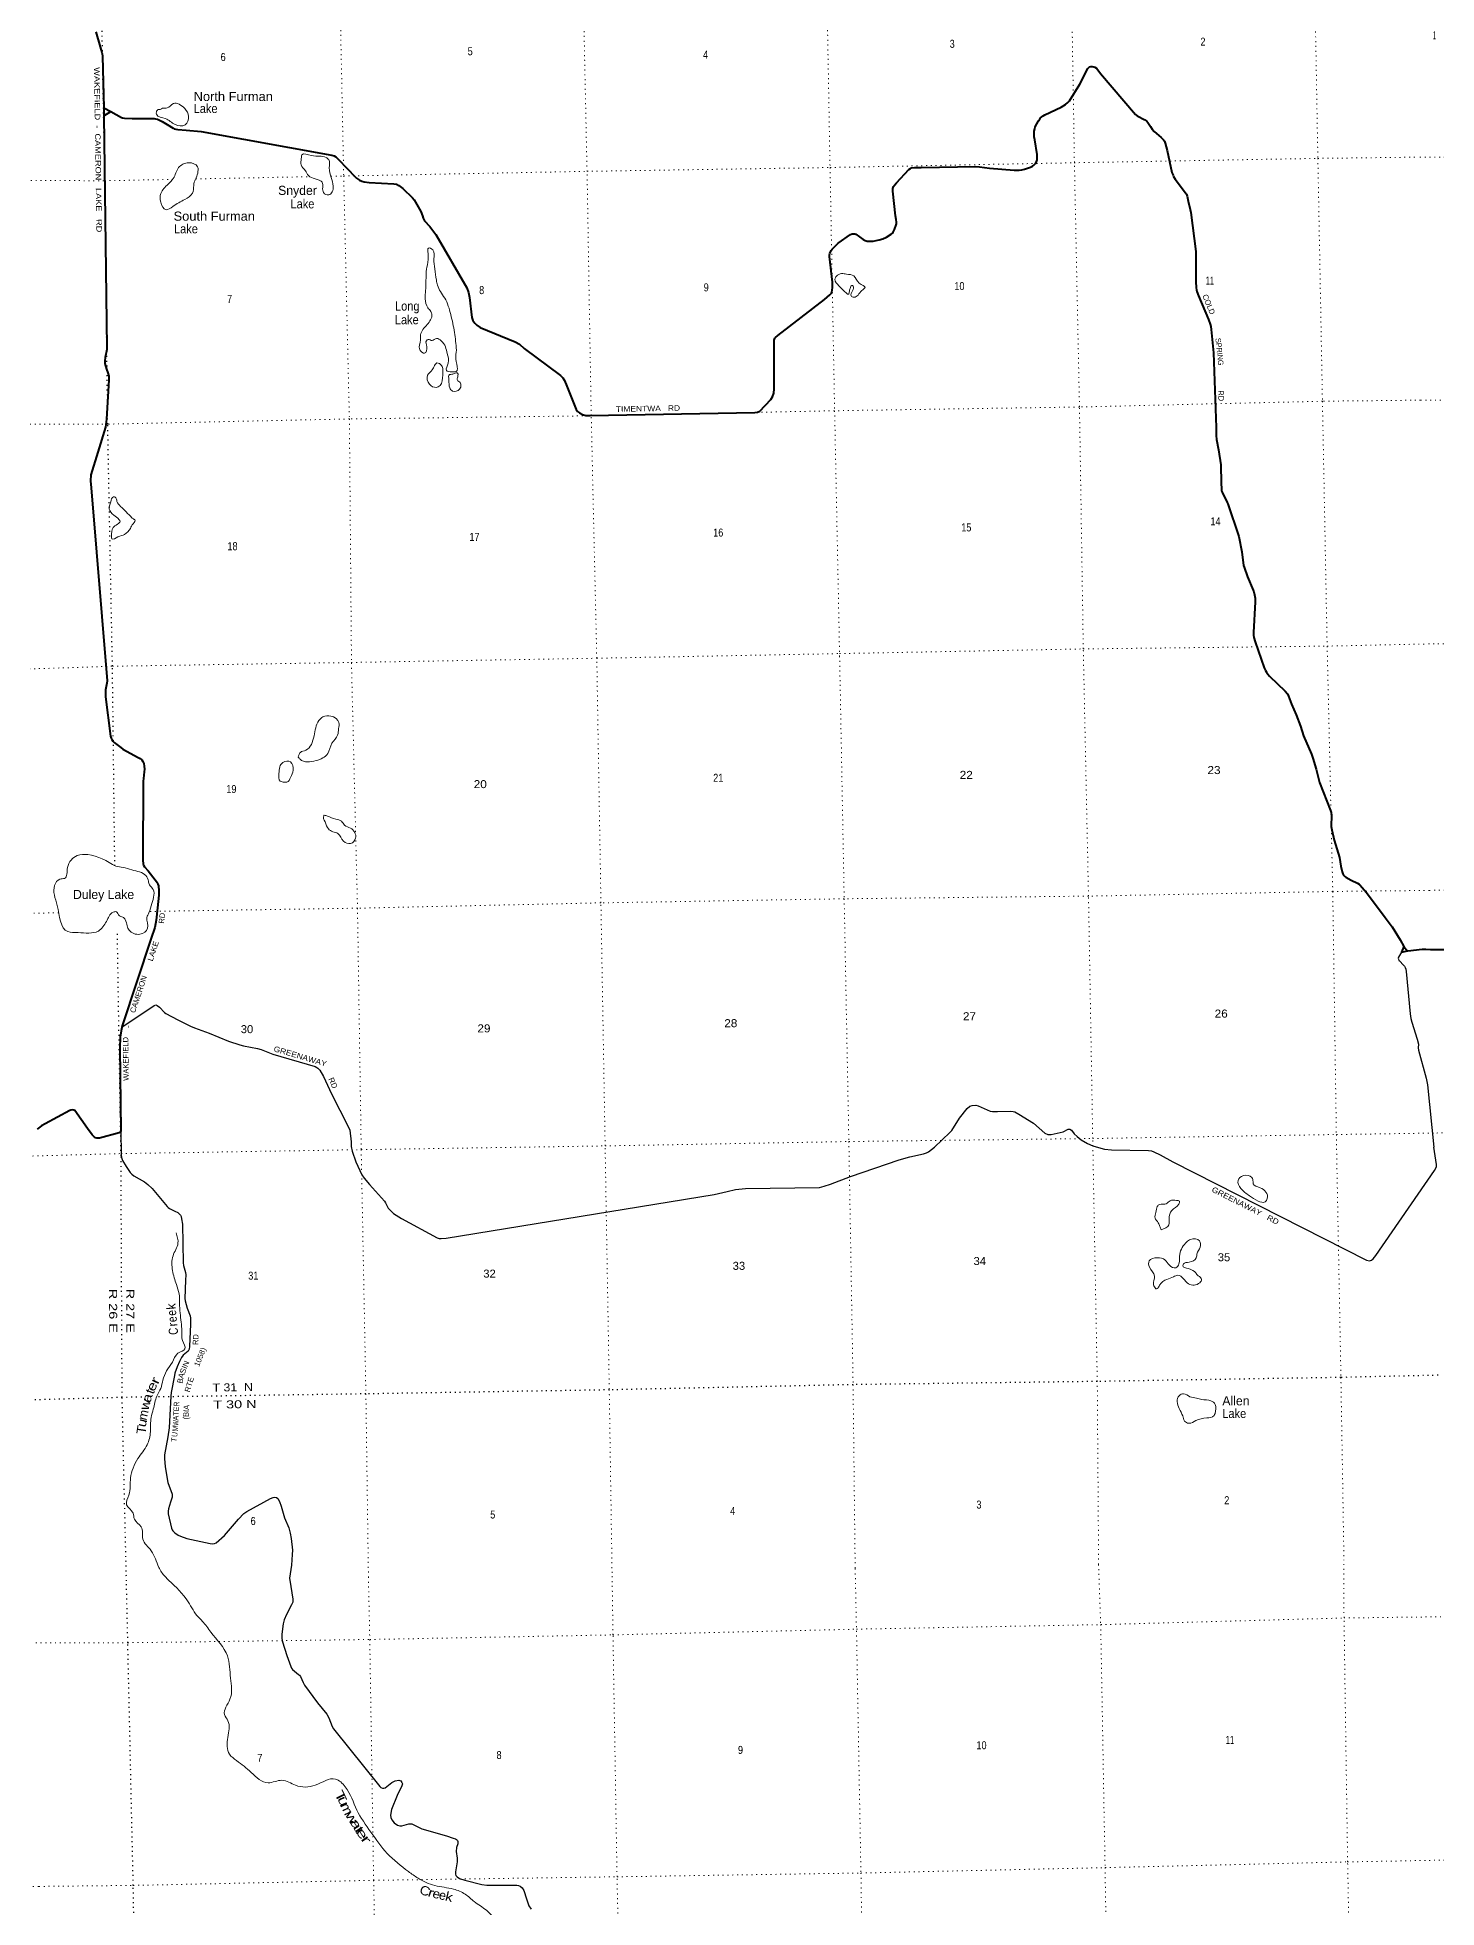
# Model space of a CAD drawing. Header units: feet. Extents: x 244583 to 493183, y 184934 to 372822.
# Drawn here: x 369198 to 399801, y 225453 to 266349 of the extents above; entities that cross this region are included whole.
import ezdxf
from ezdxf.enums import TextEntityAlignment as Align

# ---------------------------------------------------------------- set-up
doc = ezdxf.new("R2010")
doc.units = ezdxf.units.FT
doc.header["$LTSCALE"] = 70
doc.linetypes.add('DOTTED', pattern=[1.5, 0.3, -1.2])
for name, color, linetype, lineweight in [('26', 7, 'Continuous', 40), ('29', 7, 'Continuous', 25), ('30', 7, 'Continuous', 25), ('39', 7, 'Continuous', 13), ('6', 7, 'DOTTED', 25), ('7', 7, 'DOTTED', 13)]:
    doc.layers.add(name, color=color, linetype=linetype, lineweight=lineweight)
doc.layers.add('27', color=7, linetype='Continuous')
doc.layers.add('41', color=7, linetype='Continuous')

msp = doc.modelspace()

# ---------------------------------------------------------------- linework, layer by layer
at = {"layer": '26'}
for p, q in [((370652.96, 264806.92), (370650.78, 264635.31)), ((370650.78, 264635.31), (370802.78, 264731.77)), ((370652.96, 264806.92), (370802.78, 264731.77)), ((399083.86, 246469.06), (399167.78, 246370.26))]:
    msp.add_line(p, q, dxfattribs=at)
for points in [[(370480, 266472.48), (370568.1, 266144.37), (370606.7, 266022.17), (370615.38, 265987.43), (370622.64, 265941.06), (370652.96, 264806.92)], [(391012.17, 264109.67), (391001.94, 264175.38), (390998.44, 264239.73), (391001.92, 264298.8), (391010.6, 264347.45), (391023.75, 264393.62), (391095.67, 264524.65), (391119.98, 264561.13), (391140.81, 264587.19), (391194.35, 264633.59), (391229.36, 264654.95), (391593.01, 264825.48), (391685.99, 264880.8), (391737.21, 264924.23), (391770.75, 264962.58), (391996.42, 265324.25), (392169.94, 265667.21), (392191.23, 265692.13), (392212.07, 265704.29), (392238.11, 265712.97), (392268.14, 265710.62), (392302.35, 265706.02), (392323.19, 265699.07), (392359.65, 265674.75), (392391.76, 265637.22), (392446.97, 265559.07), (393214.75, 264663.63), (393252.36, 264630.84), (393423.1, 264543.76), (393463.02, 264515.95), (393487.34, 264489.9), (393502.96, 264467.32), (393542.8, 264399.71), (393581.09, 264342.23), (393626.5, 264293.59), (393776.93, 264161.93), (393826.77, 264105.96), (393847.6, 264076.43), (393860.83, 264037.66), (393910.93, 263872.65), (394012.74, 263393.28), (394035.98, 263334.6), (394048.14, 263306.8), (394084.8, 263246.68), (394311.5, 262950.29), (394331.14, 262919.38), (394345.03, 262877.69), (394367.82, 262769.2), (394412.08, 262585.97), (394425.77, 262518.06), (394534.75, 261664.74), (394533.68, 261014.74), (394541.29, 260869.48), (394548.61, 260829.39), (394558.16, 260794.65), (394595.53, 260694.42), (394812.52, 260177.9), (394845.5, 260080.6), (394861.13, 260025.01), (394871.24, 259960.51), (394925.03, 259452.38), (394980.89, 257815.87), (394979.2, 257644.91), (394987.69, 257557.56), (395034.42, 257331.96), (395080.22, 257005.42), (395090.6, 256601.81), (395093.79, 256473.96), (395099.87, 256432.28), (395110.87, 256402.18), (395219.99, 256179.25), (395231.82, 256150.83), (395473.69, 255432.99)], [(370650.78, 264635.31), (370718.93, 259571.37), (370715.78, 259526.88), (370679.46, 259346.85), (370670.02, 259279.4), (370670.02, 259243.95), (370672.81, 259215.57), (370712.37, 259094.87), (370739.46, 259010.37), (370757.73, 258938.48), (370763.24, 258859.22), (370710.04, 258000.75), (370685.71, 257828.92), (370517.86, 257280.35)], [(370802.78, 264731.77), (371035.8, 264596.94), (371062.04, 264588.92), (371100.24, 264581.97), (371273.65, 264575.19), (371748.89, 264574.09), (371784.32, 264571.55), (371824.25, 264559.39), (371928.83, 264507.34), (372036.74, 264447.33)], [(372036.74, 264447.33), (372165.42, 264366.54), (372189.73, 264352.64), (372224.59, 264342.88), (372271.33, 264333.53), (372450.36, 264321.01), (372778.94, 264288.1), (375637.82, 263776.93), (375685.65, 263761.96), (375723.85, 263734.17), (375808.28, 263655.58), (375946.76, 263511.68), (376178.74, 263272.04), (376243.82, 263226.12), (376296.81, 263202.55), (376348.89, 263188.65), (376455.78, 263177.86), (376997.79, 263147.18), (377050.33, 263136.53), (377102.42, 263112.21), (377194.22, 263044.26), (377401.79, 262842.55), (377435.79, 262796.03), (377582.25, 262539.62), (377618.14, 262450.69)], [(386414.95, 260618.44), (386532.84, 260716.48), (386553.68, 260742.54), (386564.95, 260756.43), (386574.51, 260780.76), (386583.19, 260822.45), (386590.14, 260883.26), (386585.91, 260994.42), (386519.43, 261558.94), (386523.29, 261593.82), (386530.24, 261625.09), (386560.35, 261686.54), (386584.06, 261717.17), (386673.77, 261812.87), (386716.02, 261849.21), (386985.5, 262036.15), (387019.86, 262050.73), (387044.16, 262054.21), (387075.42, 262054.21), (387102.19, 262045.44), (387258.51, 261927.98), (387301.13, 261906.54), (387346.27, 261896.11), (387407.04, 261890.9), (387476.35, 261893.91), (387610.18, 261920.43), (387686.57, 261943.02), (387767.41, 261979.71), (387870.62, 262043.78), (387898.39, 262068.11), (387914.02, 262087.22), (387946.85, 262147.11), (387980.87, 262248.78), (387986.08, 262274.84), (387987.39, 262309.02), (387982.6, 262366.92), (387967.75, 262450.12), (387905.34, 262988.88), (387906.99, 263044.98), (387920.97, 263086.17), (387941.8, 263119.18), (387988.21, 263168.96), (388258.94, 263460.44), (388292.52, 263485.75), (388315.09, 263494.44), (388383.34, 263502.11), (388526.27, 263505.62), (389722.31, 263525.7), (389800.77, 263520.93), (390020.62, 263486.89), (390560.73, 263446.1), (390673.77, 263445.78), (390727.59, 263452.73), (390786.02, 263468.63), (390916.84, 263511.8), (390960.25, 263532.65), (390991.5, 263551.76), (391030.4, 263588.26), (391052.27, 263624.73), (391062.69, 263671.63), (391062.5, 263786.42), (391012.17, 264109.67)], [(377618.14, 262450.69), (377637.19, 262392.97), (377665, 262334.58), (377779.08, 262212.64), (377909.83, 262038.38), (378590.9, 260872.67), (378625.12, 260770.32), (378645.55, 260659.27), (378698.56, 260223.8), (378722.35, 260158.79), (378762.28, 260103.35), (378812.63, 260054.55), (378882.14, 260005.69), (379646.66, 259694.72), (379741.52, 259637.6), (379847.64, 259543.41), (380639.31, 258954.15), (380687.77, 258904.46), (380727.06, 258846.07), (380776.68, 258725.47), (380982.93, 258213.01), (381014.18, 258171.32), (381052.38, 258140.05), (381123.67, 258105.33), (381194.75, 258084.45), (381289.07, 258078.8), (384888.78, 258148.64), (384950.24, 258157.42), (384997.2, 258178.03), (385241.93, 258431.91), (385279.79, 258489.83), (385307.9, 258570.89), (385314.14, 258665.81), (385314.79, 259729.62), (385327.01, 259769.64), (385340.9, 259787.01), (385392.2, 259833.38), (386414.95, 260618.44)], [(370517.86, 257280.35), (370364.74, 256779.93), (370360.04, 256654.73), (370373.82, 256497.42), (370721.46, 252278.76), (370717.78, 252225.59), (370691.15, 252079.97), (370686.04, 252008.72), (370688.75, 251928.55), (370800.69, 251069.79), (370815.06, 251023.1), (370826.85, 250996.09), (370848.78, 250962.33), (370876.66, 250933.32), (371024.9, 250817.78), (371069.73, 250786.81), (371405.77, 250603.75), (371449.23, 250577.53), (371479.59, 250548.84), (371506.58, 250515.09), (371526.02, 250469.75), (371536.1, 250415.52), (371541.16, 250344.63), (371536.05, 250286.16), (371515.86, 250140.42), (371512.02, 250086.07), (371506.42, 248360.1), (371508.67, 248275.5), (371515.67, 248249.17), (371542.4, 248214.75), (371623.36, 248125.3), (371821.9, 247860.76), (371835.88, 247829.95), (371844.31, 247792.82), (371853.94, 247689.51), (371855.26, 247597.05), (371850.2, 247519.41), (371796.23, 247045.17), (371763.92, 246885.16), (371685.86, 246654.23), (371052.04, 244735.99), (371027.95, 244623.35), (371012.43, 244487.29), (371000.85, 244253.01), (371021.2, 242436.1), (371017.83, 242417.54), (371004.63, 242404), (370985.78, 242395.6), (370555.69, 242280.83), (370523.64, 242277.46), (370496.55, 242275.57), (370471.35, 242284.21), (370444.37, 242301.08), (370395.05, 242351.21), (370290.87, 242489.41), (370014.82, 242880.16), (369992.35, 242893.46), (369962.83, 242896.84), (369933.32, 242891.78), (369910.1, 242881.09), (369369.5, 242592.84), (369291.55, 242545.8), (369193.6, 242471.91)], [(395473.69, 255432.99), (395539.66, 255102.63), (395579.14, 254802.27), (395590.37, 254762.72), (395666.37, 254554.89), (395790.35, 254261.46), (395803.07, 254227.62), (395818.69, 254159.87), (395832.58, 254085.16), (395835.35, 254009.6), (395798.32, 253332.98), (395799.6, 253273.84), (395806.55, 253226.93), (395832.71, 253131.48), (396028.11, 252562.25), (396058.31, 252502.48), (396080.88, 252465.99), (396112.13, 252422.56), (396148.88, 252379.82), (396491.51, 252054.25), (396541.69, 251992.31), (396564.43, 251946.54), (396626.69, 251765.09), (396729.82, 251538.06), (396821.15, 251284.67), (396887.83, 251075.43), (397063.32, 250673.54), (397092.27, 250587.97), (397165.52, 250345.57), (397243.14, 250055.7), (397479.46, 249446.55), (397495.09, 249401.38), (397504.54, 249341.82), (397498.56, 249090.4), (397505.96, 249022.89), (397562.81, 248791.35), (397675.56, 248419.08), (397705.85, 248223.59), (397732.96, 248100.14), (397750.32, 248056.7), (397768.36, 248028.44), (397791.99, 248001.11), (397814.56, 247983.74), (397930.63, 247919.1), (398072.4, 247853.44), (398105.39, 247834.33), (398125.05, 247816.16), (398174.84, 247763.1), (398265.78, 247650.09), (398673.13, 247103.21)], [(398673.13, 247103.21), (398829.63, 246900.16), (399001.08, 246616.83), (399083.86, 246469.06), (399033.07, 246345.19)], [(399033.07, 246345.19), (399174.02, 246371.83), (399484.19, 246407.69), (399565.06, 246409.71), (399666.04, 246402.85)], [(399666.04, 246402.85), (400039.36, 246406.74)]]:
    msp.add_lwpolyline(points, dxfattribs=at)
at = {"layer": '29'}
for points in [[(399033.07, 246345.19), (398968, 246233.17), (398963.58, 246215.49), (398965.6, 246193.23), (398977.73, 246164.91), (398987.27, 246152.85), (399077.32, 246063.69), (399097.02, 246039.48), (399113.19, 246009.13), (399127.34, 245974.74), (399137.76, 245925.62), (399223.22, 244995.6), (399236.52, 244893.9), (399260, 244816.79), (399376.18, 244441.77), (399401.93, 244331.32), (399400.96, 244254.69), (399406.35, 244202), (399575.66, 243588.33), (399603.89, 243443.65), (399743.38, 242078.27)], [(371042.79, 244707.99), (371753.63, 245182.06), (371788.88, 245190.29), (371817.18, 245182.19), (371871.3, 245139.75), (371976.9, 245024.39), (372008.47, 245000.99), (372272.78, 244864.44), (372547.05, 244728), (372636.54, 244689.3), (372955.1, 244571.84), (373375.32, 244401.7), (373624.65, 244319.34), (373707.84, 244296.58), (374009.44, 244237.3), (374089.66, 244214.14), (374344.2, 244116.09), (375270.54, 243841.83), (375308.79, 243825.7), (375333.05, 243809.51), (375341.14, 243801.42), (375373.49, 243765.01), (375457.19, 243627.32), (375627.9, 243251.23), (375998.21, 242531.93), (376028.46, 242455.72), (376058.27, 242196.14), (376062.91, 242098.99), (376083.29, 241990.92), (376165.19, 241760.47), (376292.21, 241478.39), (376341.91, 241401.01), (376458.63, 241267.55), (376788.73, 240898.26), (376810.97, 240865.9), (376871.62, 240747.55), (376889.82, 240722.26), (376918.7, 240694.86), (376988.89, 240634.26), (377163.33, 240521.68), (377942.28, 240101.71), (377985.63, 240084.99), (378032.13, 240080.94), (378142.29, 240091.07), (383997.6, 241049.62), (384285.38, 241115.11), (384465.43, 241159.26), (384682.23, 241176.43), (386300.9, 241202.52), (386406.33, 241228.04), (386546.21, 241273.31), (386982.01, 241438.15), (388044.88, 241805.41), (388278.14, 241871.96), (388576.01, 241937.62), (388642.42, 241958.38), (388686.9, 241982.66), (388816.29, 242083.81), (389155.95, 242403.46), (389196.82, 242448.42), (389368.75, 242717.55), (389532, 242929.47), (389589.26, 242977.44), (389645.22, 242996.23), (389720.2, 242997.86), (389774.61, 242982.07), (390038.92, 242868.31), (390090.01, 242860.68), (390198.45, 242865.03), (390470.94, 242867.74), (390542.89, 242864.73), (390579.28, 242852.59), (390661.6, 242802.5), (390981.21, 242608.44), (391230.29, 242385.25), (391297.59, 242355.85), (391335.43, 242354.9), (391371.82, 242356.93), (391633.91, 242414.11), (391743.83, 242474.27), (391778.43, 242475.09), (391816.61, 242454.03), (391874.67, 242375.95), (391937.92, 242312.42), (392025.91, 242241.47), (392164.36, 242158.66), (392285.66, 242110.11), (392409.8, 242070.71), (392536.36, 242041.32), (392693.07, 242023.2), (393500.74, 242011.01), (393563.43, 242002.88), (393616, 241982.65), (393758.5, 241910.64), (394035.09, 241762.21), (398269.72, 239609.8), (398330.77, 239597.42), (398380.78, 239607.69), (398411.64, 239641.92), (398474.2, 239714.16), (399752.4, 241573.86)], [(371021.2, 242436.1), (371029.43, 241913.26), (371036.79, 241857.24), (371061.05, 241792.5), (371137.92, 241657.07), (371228.86, 241524.44), (371263.23, 241488.02), (371306.25, 241454.33), (371540.23, 241321.29), (371610.98, 241267.5), (371707.75, 241177.01), (372035.55, 240781.96), (372057.79, 240759.7), (372085.21, 240739.99), (372205.15, 240679.57), (372270.07, 240650.46), (372302.77, 240626.83), (372328.7, 240591.79), (372340.84, 240565.49), (372352.79, 240512.77), (372370.51, 240398.15), (372385.31, 239551.92), (372393.02, 239495.27), (372435.52, 239340.76), (372443.94, 239292.96), (372439.84, 239173.48), (372421.7, 238774.03), (372427.91, 238719.62), (372472.51, 238559.1), (372537.37, 238392.88), (372545.03, 238342.1), (372543.96, 238207.5), (372528.44, 237721.31), (372518.74, 237664.36), (372510.65, 237648.18), (372493.44, 237623.93), (372389.35, 237530.84), (372352.06, 237482.35), (372304.43, 237395.29), (372257.95, 237279.09), (372205.37, 237137.34), (372193.95, 237088.46), (372122.48, 236719.57), (372117.38, 236637.5), (372078.48, 235943.24), (372054.93, 235747.26), (371981.59, 235354.84), (371976.91, 235277.1), (371991.3, 235088.86), (372048.43, 234751.12), (372142.7, 234490.12), (372148.77, 234462.81), (372143.72, 234428.16), (372108.88, 234318.68), (372065.87, 234171.48), (372055.76, 234118.88), (372055.89, 234061.7), (372128.54, 233749.67), (372144.72, 233713.25), (372157.87, 233692.48), (372207.39, 233646.49), (372278.25, 233599.81), (372326.68, 233573.66), (372464.98, 233526.43), (372977.69, 233413.83), (373035.88, 233409.32), (373070.69, 233413.83), (373109.1, 233432.04), (373287.77, 233589.11), (373593.7, 233949.28), (373711.59, 234067.3), (373777.17, 234113.76), (374300.14, 234399.06), (374356.54, 234421.34), (374388.89, 234425.38), (374425.28, 234421.34), (374453.55, 234399.71), (374494.02, 234336.37), (374528.39, 234233.19), (374602.72, 233974.86), (374694.49, 233760.71), (374730.56, 233643.46), (374750.21, 233525.78), (374775.04, 233268.17), (374773.25, 233171.32), (374754.18, 232943.16), (374713.94, 232654.58)], [(399752.4, 241573.86), (399786.48, 241622.58), (399796.93, 241656.36), (399798.61, 241703.5), (399743.38, 242078.27)], [(374713.94, 232654.58), (374738.78, 232477.74), (374786.58, 232195.72), (374782.54, 232135.03), (374757.74, 232074.49), (374646.21, 231865.46), (374596.54, 231742.55), (374571, 231654.83), (374543.97, 231435.04), (374543.97, 231333.88), (374557.58, 231265.34), (374652.47, 230967.83), (374738.06, 230722.92), (374754.24, 230689.55), (374777.69, 230662.59), (374911.63, 230553.13), (374932.15, 230535.79), (374952.37, 230504.43), (375007.69, 230376.67), (375039.31, 230319.32), (375323.57, 229928.3), (375526.55, 229684.07), (375572.03, 229600.22), (375643.94, 229415.43), (375676.16, 229360.38), (376686.21, 228101.63), (376707.27, 228077.73), (376743.66, 228063.57), (376771.97, 228065.59), (376805.46, 228072.69), (376951.97, 228185.27), (377022.67, 228221.37), (377100.89, 228241.39), (377143.97, 228221.37), (377172.28, 228189), (377180.36, 228160.68), (377170.35, 228119.11), (377066.92, 227904.12), (376943.96, 227598.14), (376921.58, 227474.84), (376925.62, 227426.29), (376949.88, 227369.64), (376998.4, 227308.95), (377077.53, 227252.65), (377127.8, 227240.16), (377172.28, 227240.16), (377325.48, 227285.66), (377386.59, 227284.67), (377533.84, 227209.3), (377608.98, 227177.45), (378144.52, 227020.4), (378289.58, 226972.99)], [(378289.58, 226972.99), (378344.9, 226954.91), (378367.14, 226941.76), (378383.32, 226920.17), (378393.42, 226897.25), (378397.47, 226873.98), (378393.42, 226846.67), (378365.12, 226764.73), (378356.76, 226677.8), (378377.25, 226532.08), (378376.5, 226452.08), (378345.72, 226235.88), (378344.9, 226187.14), (378352.99, 226155.78), (378376.76, 226125.28), (378433.86, 226091.04), (378548.79, 226050.53), (378919.09, 225961.56), (379025.72, 225944.87), (379687.56, 225942.13), (379723.75, 225937.29), (379760.15, 225921.1), (379802.97, 225884.91), (379836.97, 225830.07), (379895.47, 225641.85), (379950.19, 225494.23), (379995.88, 225421.06)]]:
    msp.add_lwpolyline(points, dxfattribs=at)
at = {"layer": '39'}
for points in [[(371835.54, 264770.06), (371881.89, 264774.85), (371936.69, 264800.55), (372038.81, 264805.67), (372172.46, 264902.79), (372420.45, 264793.63), (372505.99, 264621.23), (372428.25, 264436.1), (372212.16, 264444.75), (371996.16, 264572.61), (371802.88, 264668.5), (371799.98, 264723.01), (371835.54, 264770.06)], [(375625.72, 263287.25), (375581.97, 263496.7), (375568.97, 263676.32), (375513.74, 263721.91), (375194.19, 263763.23), (374984.02, 263780.05), (374969.12, 263703.03), (374965.36, 263561.52), (375060.26, 263433.73), (375126.56, 263327.71), (375273.01, 263257.32), (375427.63, 263181.01), (375457.53, 262955.18), (375569.35, 262904.45), (375645.01, 262968.31), (375667.16, 263095.96), (375625.72, 263287.25)], [(372657.36, 263246.06), (372703.9, 263381.83), (372701.64, 263521.22), (372508.52, 263607.02), (372288.24, 263500.42), (372170.97, 263264.13), (372059.94, 263141.11), (371897.76, 262936.43), (371896.83, 262744.46), (372012.54, 262578.61), (372158.72, 262649.66), (372422.6, 262805.46), (372587.88, 262943.51), (372619.47, 263111.73), (372630.46, 263180.61), (372658.15, 263247.99)], [(378365.09, 259512.61), (378320.51, 259897.84), (378239.51, 260288.53), (378106.51, 260650.1), (378013.4, 260792.07), (377950.64, 260928.46), (377924.57, 261043.21), (377890.38, 261285.14), (377872.62, 261509.14), (377845.3, 261700.66), (377751.77, 261743.61), (377743.61, 261624.26), (377727.46, 261375.46), (377700.36, 261179.03), (377699.59, 261102.23), (377695.3, 260993.05), (377690.07, 260817.17), (377680.97, 260631.12), (377738.59, 260438.07), (377804.56, 260352.25), (377825.75, 260289.95), (377722.35, 260070.06), (377580.67, 259845.5), (377578.46, 259732.31), (377561.72, 259519.88), (377667.92, 259442.78), (377714.05, 259584.97), (377705.87, 259716.18), (377747.82, 259743.12), (377830.94, 259720.22), (377927.1, 259764.2), (378028.84, 259713.3), (378123.84, 259579.45), (378160.43, 259438.59), (378186.06, 259226.84), (378146.24, 259068.59), (378265.84, 259036.17), (378377.82, 259064.4), (378383.97, 259094.65), (378350.14, 259314.35), (378365.09, 259512.61)], [(386897.59, 261169.6), (387051.56, 261133.69), (387171.17, 260975.99), (387299.85, 260881.07), (387230.31, 260813.27), (387057.06, 260669.03), (386996.07, 260696.34), (387026.56, 260807.96), (387037, 260911.18), (387010.54, 260924.9), (386980.96, 260881.99), (386958.12, 260796.76), (386941, 260731.82), (386892.19, 260755.28), (386730.14, 260916.34), (386641.03, 261060.39), (386674.28, 261125.59), (386783.09, 261183.98), (386897.59, 261169.6)], [(377913.06, 259214.37), (377917.74, 259220.5), (378017.03, 259195.83), (378062.79, 259111.7), (378063.16, 258964.2), (378006.29, 258736.97), (377920.19, 258695.17), (377775.75, 258765.59), (377732.23, 258960.89), (377835.28, 259077.73), (377886.17, 259175.54), (377913.06, 259214.37)], [(378316.94, 258996.58), (378389.38, 259009.87), (378396.41, 258949.36), (378381.61, 258866.28), (378392.16, 258838.16), (378436.97, 258812.61), (378462.2, 258750.38), (378431.45, 258654.92), (378280.74, 258614.1), (378217.02, 258685.81), (378198.03, 258861.3), (378214.36, 258974.72), (378244.56, 258979.25), (378316.94, 258996.58)], [(371261.74, 255845.9), (371019.57, 256094.58), (370939.11, 256202.4), (370901.29, 256294.74), (370860.8, 256302.17), (370804.05, 256192.14), (370770.25, 256036.01), (370867.24, 255904.21), (370987.95, 255803.1), (371008.72, 255767.06), (370947.19, 255703.43), (370855.55, 255629.21), (370818.27, 255438.67), (370827.19, 255386.28), (370959.74, 255426.81), (371106.18, 255481.7), (371231.2, 255613.04), (371294.13, 255715.08), (371331.1, 255800.55), (371314.79, 255810.39), (371261.74, 255845.9)], [(374899.85, 250612.98), (374951.38, 250714.36), (375067.65, 250762.7), (375250.3, 251074.8), (375353.89, 251407.86), (375443.38, 251490.12), (375616.64, 251509.08), (375794.57, 251364.44), (375784.59, 251232.94), (375764.68, 251091.17), (375640.34, 250917.42), (375547.19, 250687.59), (375295.38, 250534), (374943.74, 250562.69), (374899.4, 250612.08)], [(374600.67, 250062.11), (374511.5, 250084.92), (374480.5, 250254.15), (374567.44, 250493.98), (374734.78, 250504.76), (374792.2, 250323.83), (374736.24, 250165.32), (374657.17, 250063.02), (374600.67, 250062.11)], [(375470.39, 249342.18), (375545.44, 249319.15), (375722.09, 249253.29), (375847.91, 249210.86), (375917.98, 249121.06), (376046.15, 249058.47), (376158.7, 248838.01), (376049.56, 248723.1), (375893.37, 248771.1), (375769.57, 248938.84), (375657.91, 248979.47), (375564.08, 249040.6), (375490.97, 249192.99), (375460.53, 249327.88), (375470.39, 249342.18)], [(370912.86, 248222.52), (370303.24, 248479.42), (370071.5, 248457.5), (369857.74, 248197.43), (369792.96, 247959.98), (369688.33, 247940.1), (369575.45, 247806.95), (369631, 247367.34), (369864.29, 246795.22), (370088.68, 246772.57), (370532.11, 246808), (370708.32, 247018.97), (370858.46, 247219.41), (370926.93, 247228.59), (370990.92, 247140.72), (371064.05, 247111.59), (371121.43, 247057.95), (371160, 246919.15), (371205.93, 246824.92), (371437.42, 246737.72), (371608.88, 246867.79), (371594.93, 247105.99), (371637.69, 247207.71), (371703.05, 247408.81), (371711.68, 247748.41), (371647.99, 247818.11), (371626.54, 247896.57), (371570.07, 248018.92), (371265.32, 248143.33), (371072.69, 248198.82), (370912.86, 248222.52)], [(395705.24, 241019.52), (395517.98, 241180.7), (395458.71, 241351.49), (395574.04, 241458.43), (395758.3, 241420.98), (395786.13, 241322.42), (395788.87, 241278.01), (395941.57, 241195.6), (396098.77, 240959.7), (396051.53, 240886.2), (395897.85, 240903.93), (395705.24, 241019.52)], [(393776.88, 240273.99), (393944.6, 240385.81), (393948.57, 240515.19), (394012.17, 240700.09), (394161.34, 240835.86), (394176.41, 240902.78), (394111.58, 240917.9), (393974.47, 240909.63), (393888.73, 240845.61), (393743.65, 240831.15), (393691.91, 240785.86), (393661.71, 240656.05), (393643.53, 240532.5), (393713.87, 240426.54), (393745.41, 240348.25), (393776.88, 240273.99)], [(372233.31, 240209.77), (372273.36, 239980.07), (372164.78, 239705.53), (372155.89, 239382.09), (372237.53, 239076.27), (372297.36, 238871.13), (372308.6, 238675.31), (372320.27, 238453.23), (372356.85, 238063.84), (372374.37, 237853.97), (372426.23, 237671.53), (372271.94, 237573.48), (372149.92, 237381.57), (372023.89, 237187.58), (371944.4, 236986.26), (371896.84, 236807.68), (371812.82, 236636.59), (371732.63, 236354.43), (371685.16, 236169.79), (371670.05, 235856.35), (371597.92, 235574.32), (371394.97, 235269.98), (371236.32, 234847.13), (371197.98, 234472.7), (371148.92, 234261.76), (371291.11, 234080.17), (371319.54, 233945.25), (371469.51, 233781.97), (371504.16, 233511.77), (371687.92, 233256.09), (371853.23, 232893.02), (371915.53, 232784.91), (372075.32, 232608.26)], [(393658.49, 238984.94), (393610.64, 239073.08), (393629.83, 239259.29), (393521.67, 239457.59), (393515.38, 239596.91), (393693.94, 239662.42), (393860.18, 239616.61), (393956.94, 239498.95), (394099.1, 239444.66), (394164.34, 239528.56), (394183.07, 239743.05), (394338.18, 240010.25), (394416.02, 240064.04), (394616.33, 240032.92), (394632.65, 239897.8), (394560.44, 239745.09), (394545.64, 239662), (394387.75, 239566.51), (394265.26, 239528.16), (394249.67, 239493.56), (394375.91, 239424.87), (394532.85, 239330.41), (394588.34, 239268.67), (394662.25, 239191.05), (394621.06, 239117.65), (394377.31, 239089.47), (394256.23, 239212.8), (394144.15, 239279.7), (394047.79, 239247.83), (393903.4, 239190.95), (393743.94, 239067.14), (393690.67, 238991.52), (393658.49, 238984.94)], [(394955.95, 236257.79), (394960.85, 236453.87), (394866.66, 236537.22), (394662.45, 236560.2), (394550.89, 236594.77), (394405.09, 236624.75), (394268.86, 236687.22), (394170.61, 236647.24), (394169.1, 236366.35), (394248.42, 236203.96), (394288.56, 236093.47), (394382.19, 236044.47), (394536.67, 236101.51), (394775.89, 236159.92), (394932.49, 236210.94), (394955.95, 236257.79)], [(372074.68, 232608.97), (372496.1, 232140.66), (372721.23, 231800.36), (372805.27, 231714.7), (372994.58, 231474.95), (373353.59, 230956.75), (373423.52, 230472.58), (373410.4, 230009.39), (373292.45, 229671.98), (373365.1, 229539.64), (373362.57, 229175.68), (373400.49, 228806.27), (373555.97, 228667.1), (373874.73, 228407.08), (374247.43, 228182.24), (374545.24, 228237.3), (374845.58, 228126.61), (375275.33, 228131.11), (375717.25, 228263.16), (375931.7, 228094.56), (376185.66, 227584.87), (376491.63, 227104.28), (376849.84, 226638.63), (377311.92, 226243.3), (377526.06, 226094.91), (377887.66, 225936.63), (378298.52, 225855.92), (378556.5, 225744.59), (378754.68, 225583.83), (379019.91, 225393.75), (379221.93, 225113.77), (379264.76, 224819.23), (379442.4, 224417.57), (379496.54, 223910.91), (379418.23, 223620.61), (379453.59, 223154.11), (379463.4, 222907.6), (379523, 222439.45), (379587.16, 221672.14), (379552.91, 221271.3), (379648.62, 220949.26), (379625.38, 220752.8), (379562.35, 220519.33), (379694.43, 220327.24), (379811.59, 220054.06), (379837.05, 219840.13), (379939.94, 219576.84), (379892.15, 219137.38), (379900.87, 218830.2), (379880.81, 218425.53), (379715.36, 218291.61), (379524.83, 218082.5), (379466.79, 217786.43), (379466.79, 217521.58), (379388.2, 217249.47), (379382.22, 217111.89), (379451.6, 216928.96), (379427.79, 216775.83)]]:
    msp.add_spline(points, degree=3, dxfattribs=at)
at = {"layer": '6'}
for points in [[(370892.52, 248231.09), (370840.03, 252598.02), (370736.17, 257892.41), (370672.77, 263216.35), (370576.58, 268570.65), (370536.97, 273862.08), (370407.17, 278545.49)], [(371146.5, 232595.14), (371052.41, 236608.17), (371027.41, 241893.73), (370947.77, 246749.92)], [(399832.52, 237094.21), (397708.17, 237045.73), (392379.45, 236957.85), (387038.32, 236887.96), (381708.01, 236773.79), (376383.32, 236685.98), (371783.42, 236618.84)], [(371480.1, 236614.41), (371052.41, 236608.17), (369076.31, 236553.81)], [(371448.98, 217550.58), (371384.32, 220615.72), (371295.14, 225937.76), (371175.91, 231245.2), (371146.5, 232595.14)]]:
    msp.add_lwpolyline(points, dxfattribs=at)
at = {"layer": '7'}
for p, q in [((372660.96, 263253.69), (375168.26, 263303.6)), ((369663.27, 247204.56), (368900.62, 247197.09))]:
    msp.add_line(p, q, dxfattribs=at)
for points in [[(396912.79, 279001.19), (397027.6, 274355.76), (397108.29, 268996.33), (397204.04, 263703.83), (397304.12, 258393.21), (397406.94, 253038.18), (397530.1, 247673.38), (397608.09, 242356.35), (397708.17, 237045.73), (397774.61, 233052.95)], [(381767.09, 232773.92), (381705.69, 236791.94), (381615.6, 242108.78), (381523.52, 247423.57), (381432.91, 252772.73), (381310.7, 258078.95), (381220.21, 263420.04), (381105.91, 268736.49), (380983.56, 274050.79), (380940.95, 278722.82)], [(392408.86, 232958.14), (392379.45, 236957.85), (392279.33, 242270.49), (392187.48, 247571.14), (392073.76, 252976.51), (391990.08, 258271.22), (391879.42, 263611.98), (391791.57, 268914.71), (391670.76, 274259.35), (391592.52, 278907.19)], [(386327.26, 274769.27), (386336.11, 274163.29), (386438.8, 268816.35), (386534.88, 263503.64), (386635.09, 258184.94), (386744.16, 252817.89), (386844.15, 247513.34), (386946.21, 242204.77), (387038.32, 236887.96), (387084.43, 232865.34)], [(375658.12, 273121.21), (375787.92, 268608.37), (375897.77, 263318.12), (376022.1, 258005.87), (376068.09, 252670.13), (376199.29, 247307.48), (376280.73, 242026.87), (376383.32, 236685.98), (376438.94, 232683.61)], [(430072.04, 264124.45), (429099.1, 264149.84), (423717.3, 264057.38), (418438.2, 263982.96), (413108.4, 263919.74), (407772.97, 263832.16), (402502.61, 263721.53), (399356.17, 263729.74)], [(375620.43, 263312.6), (375897.77, 263318.12), (381220.21, 263420.04), (386534.88, 263503.64), (391873.43, 263607.84), (397204.04, 263703.83), (399356.17, 263729.74)], [(368636.07, 263222.56), (370671.64, 263214.09), (372147.2, 263243.46)], [(399451.19, 258416.82), (402602.13, 258415.46), (407893.07, 258523.82), (413203.86, 258633.18), (418548.1, 258680.5), (423831.86, 258720.65), (429222.95, 258857.74), (430174.68, 258794.74)], [(399451.19, 258416.82), (397304.12, 258393.21), (391984.09, 258267.08), (386629.04, 258184.85), (381334.97, 258075.3), (376022.1, 258005.87), (370736.17, 257892.41), (368724.01, 257895.09)], [(407242.21, 253153.79), (402687.06, 253114.08), (399546.55, 253084.65)], [(368812.56, 252531.32), (370840.03, 252598.02), (376063.9, 252680.17), (381432.91, 252772.73), (386743.25, 252874.46), (392073.76, 252976.51), (397406.94, 253038.18), (399546.55, 253084.65)], [(399642.92, 247695.82), (402784.88, 247754.68), (407773.21, 247850.04)], [(399642.92, 247695.82), (397530.1, 247673.38), (392187.48, 247571.14), (386844.15, 247513.34), (381519.49, 247423.51), (376199.29, 247307.48), (371647.78, 247236.16)], [(409781.48, 242607.96), (408160.96, 242570.85), (402870.1, 242476.01), (399737.82, 242389.11)], [(368988.3, 241885.4), (371030.38, 241940.27), (376282.74, 242026.9), (381615.6, 242108.78), (386946.21, 242204.77), (392279.33, 242270.49), (397612.09, 242358.43), (399737.82, 242389.11)], [(382071.68, 216337.01), (381983.47, 220808.77), (381876.19, 226126.49), (381787.5, 231416.2), (381767.09, 232773.92)], [(387084.43, 232865.34), (387113.42, 231505.03), (387210.27, 226209.39), (387291.14, 220903.39), (387379.99, 215603.58), (387423.03, 213305.72)], [(392408.86, 232958.14), (392454.78, 231640.6), (392549.89, 226326.74), (392641.21, 220996.64), (392696.82, 215759), (392770.48, 210396.28), (392776.64, 210042.62)], [(398228.88, 206560.9), (398177.2, 210480.28), (398033.67, 215793.41), (397954.11, 221145.93), (397855.08, 226451.65), (397775.74, 231790.02), (397774.61, 233052.95)], [(376438.94, 232683.61), (376467.81, 231315.32), (376552.1, 226049.82), (376659.47, 220726.03), (376742.24, 217245.04)], [(369163.84, 231245.39), (371175.91, 231245.2), (376467.81, 231315.32), (381787.5, 231416.2), (387112.87, 231541.42), (392454.78, 231640.6), (397775.8, 231785.97), (399923.66, 231812.8)], [(369233.16, 225916.61), (371295.14, 225937.76), (376552.1, 226049.82), (381876.19, 226126.49), (387210.27, 226209.39), (392549.89, 226326.74), (397855.08, 226451.65), (400018.81, 226492.61)], [(338482.72, 225466.73), (339397.05, 225469.67), (344648.88, 225511.52), (349997.88, 225618.88), (355316.62, 225736.27), (360624.75, 225798.9), (365950.95, 225871.81), (369251.86, 225913.75)]]:
    msp.add_lwpolyline(points, dxfattribs=at)

# ---------------------------------------------------------------- texts
at = {"layer": '27'}
for s, rotation, width, p in [('WAKEFIELD  -  CAMERON   LAKE   RD', 270.83, 1.25, (370437.87, 265696.51)), ('SPRING', 276.043, 0.95, (394961.9, 259769.01)), ('RD', 271.955, 0.85, (395023.2, 258628.35)), ('TIMENTWA   RD', 1.111, 1.15, (381851.47, 258159.72)), ('RD', 83.507, 0.85, (371968.05, 246965.12)), ('LAKE', 71.716, 1.1, (371716.91, 246136.29))]:
    msp.add_text(s, height=120, rotation=rotation, dxfattribs=dict(at, width=width)).set_placement(p)
for s, rotation, p in [('COLD', 292.787, (394674.39, 260700.49)), ('CAMERON', 71.716, (371331.61, 245005.57)), ('-', 77.928, (371228.24, 244680.7)), ('WAKEFIELD', 90.642, (371197.49, 243533.74))]:
    msp.add_text(s, height=120, rotation=rotation, dxfattribs=at).set_placement(p)
at = {"layer": '30'}
for s, rotation, width, p in [('GREENAWAY  ', 343.508, 1.15, (374979.33, 243997.08)), ('RD', 294.414, 1.05, (375609.55, 243461.02)), ('GREENAWAY   RD', 333.056, 1.15, (395591.51, 240749.13)), ('RD', 88.172, 0.85, (372719.33, 237872.61)), ('1058)', 68.172, 1.05, (372812.18, 237471.44)), ('S', 69.648, 1.1, (372438.89, 237165.59)), ('N', 68.199, 1.05, (372503.65, 237323.55)), ('A', 72.85, 1.1, (372402.71, 237066.75)), ('RTE', 73.148, 1.05, (372577.42, 236873.5)), ('E', 86.793, 0.75, (372295.8, 236354.67)), ('R', 86.793, 0.7, (372301.91, 236463.69)), ('W', 86.793, 0.65, (372281.81, 236047.51)), ('A', 86.793, 0.8, (372284.73, 236155.44)), ('T', 86.793, 0.9, (372291.34, 236251.17)), ('U', 83.148, 0.75, (372260.88, 235792.14)), ('M', 86.793, 0.7, (372274.57, 235924.28))]:
    msp.add_text(s, height=120, rotation=rotation, dxfattribs=dict(at, width=width)).set_placement(p, align=Align.CENTER)
for s, rotation, p in [('I', 68.199, (372470.65, 237245.06)), ('B', 77.035, (372379.51, 236958.99)), ('(BIA', 86.793, (372510.72, 236283.58)), ('T', 81.414, (372246.04, 235675.12))]:
    msp.add_text(s, height=120, rotation=rotation, dxfattribs=at).set_placement(p, align=Align.CENTER)
at = {"layer": '41'}
for s, width, p in [('North Furman', 1.05, (372616.35, 264958.12)), ('Lake', 0.9, (372616.36, 264695.44)), ('Lake', 0.9, (374734.89, 262609.88)), ('South Furman', 1.05, (372177.26, 262340.42)), ('Lake', 0.9, (372186.31, 262064.17)), ('Long', 0.9, (377020.92, 260374.88)), ('Lake', 0.9, (377016.4, 260075.98)), ('Lake', 0.9, (395114.48, 236158.87))]:
    msp.add_text(s, height=200, dxfattribs=dict(at, width=width)).set_placement(p)
for s, p in [('Snyder', (374463.28, 262904.26)), ('Duley Lake', (369977.24, 247508.29)), ('Allen', (395114.49, 236435.14))]:
    msp.add_text(s, height=200, dxfattribs=at).set_placement(p)
for s, rotation, p in [('k', 94.675, (372222.58, 238605.31)), ('r', 94.991, (372255.03, 238212.19)), ('m', 76.097, (371607.52, 236204.13)), ('e', 347.314, (378040.62, 225626.61))]:
    msp.add_text(s, height=200, rotation=rotation, dxfattribs=at).set_placement(p, align=Align.CENTER)
for s, rotation, width, p in [('e', 95.743, 0.85, (372233.45, 238466.48)), ('C', 93.185, 0.8, (372270.21, 238060.25)), ('e', 95.743, 0.85, (372246.68, 238325.8)), ('t', 68.802, 1.1, (371750.98, 236705.46)), ('e', 65.976, 1.3, (371792.25, 236810.6)), ('r', 64.819, 1.5, (371861.61, 236940.52)), ('w', 74.598, 1.2, (371652.99, 236426.03)), ('a', 73.672, 1.2, (371694.33, 236572.49)), ('T', 81.292, 1.15, (371573.11, 235883.94)), ('u', 75.885, 1.2, (371581.66, 236030.35)), ('T', 295.721, 1.6, (375741.28, 227842.19)), ('u', 293.919, 1.45, (375799.25, 227739.62)), ('m', 295.535, 1.2, (375875.08, 227571.44)), ('w', 301.791, 1.55, (375994.32, 227363.4)), ('a', 301.791, 1.65, (376080.38, 227231.23)), ('t', 303.173, 1.5, (376156.65, 227103.44)), ('e', 303.173, 1.6, (376217.65, 227016.2)), ('r', 305.327, 1.85, (376309.64, 226885.43)), ('C', 337.859, 1.15, (377637.17, 225729.97)), ('r', 340.401, 1.35, (377776.85, 225687.3)), ('e', 344.171, 1.1, (377902.04, 225658.42)), ('k', 346.204, 1.2, (378179.92, 225593.24))]:
    msp.add_text(s, height=200, rotation=rotation, dxfattribs=dict(at, width=width)).set_placement(p, align=Align.CENTER)
at = {"layer": '6'}
for s, rotation, width, p in [('R 26 E', 270.271, 1.35, (370766.16, 238984.8)), ('R 27 E', 270.271, 1.35, (371141.12, 238986.31)), ('T 31  N', 0.836, 1.15, (373030.91, 236736.57)), ('T 30 N', 0.836, 1.35, (373045.33, 236364.15))]:
    msp.add_text(s, height=175, rotation=rotation, dxfattribs=dict(at, width=width)).set_placement(p)
at = {"layer": '7'}
for s, width, p in [('3', 0.85, (389150.99, 266121.37)), ('2', 0.85, (394635.61, 266168.45)), ('1', 0.4, (399722.72, 266309.74)), ('6', 0.85, (373205.99, 265832.66)), ('5', 0.85, (378609.25, 265957.82)), ('4', 0.85, (383756.39, 265882.64)), ('9', 0.85, (383771.32, 260795.69)), ('10', 0.85, (389253.75, 260823.74)), ('11', 0.65, (394750.13, 260944.53)), ('7', 0.85, (373347.79, 260544.52)), ('8', 0.85, (378860.45, 260735.8)), ('16', 0.85, (383979.37, 255433.63)), ('15', 0.85, (389404.38, 255546.42)), ('14', 0.85, (394854.66, 255678.9)), ('18', 0.85, (373355.4, 255135.35)), ('17', 0.85, (378647.39, 255340.07)), ('22', 1.1, (389371.2, 250134.87)), ('23', 1.1, (394789.1, 250239.95)), ('19', 0.85, (373330.52, 249824.94)), ('20', 1.1, (378741.52, 249932.73)), ('21', 0.85, (383978.99, 250071.64)), ('27', 1.1, (389441.18, 244857.04)), ('26', 1.1, (394946.59, 244915.23)), ('30', 1.05, (373646.06, 244574.87)), ('29', 1.1, (378821.76, 244591.59)), ('28', 1.1, (384221.06, 244705.31)), ('34', 1.05, (389672.92, 239504.15)), ('35', 1.05, (395015.09, 239586.72)), ('31', 0.85, (373810, 239184.45)), ('32', 1.05, (378950.55, 239229.17)), ('33', 1.05, (384404.69, 239399.14)), ('3', 0.85, (389735.77, 234178.27)), ('2', 0.85, (395156.54, 234274.08)), ('6', 0.85, (373862.41, 233819.95)), ('5', 0.85, (379102.36, 233961.03)), ('4', 0.85, (384349.8, 234038.78)), ('10', 0.85, (389737.1, 228915.44)), ('11', 0.65, (395189.21, 229033.76)), ('7', 0.85, (374008.41, 228639.99)), ('8', 0.85, (379240.41, 228701.99)), ('9', 0.85, (384521.29, 228813.27))]:
    msp.add_text(s, height=175, dxfattribs=dict(at, width=width)).set_placement(p)

doc.saveas('drawing.dxf')
